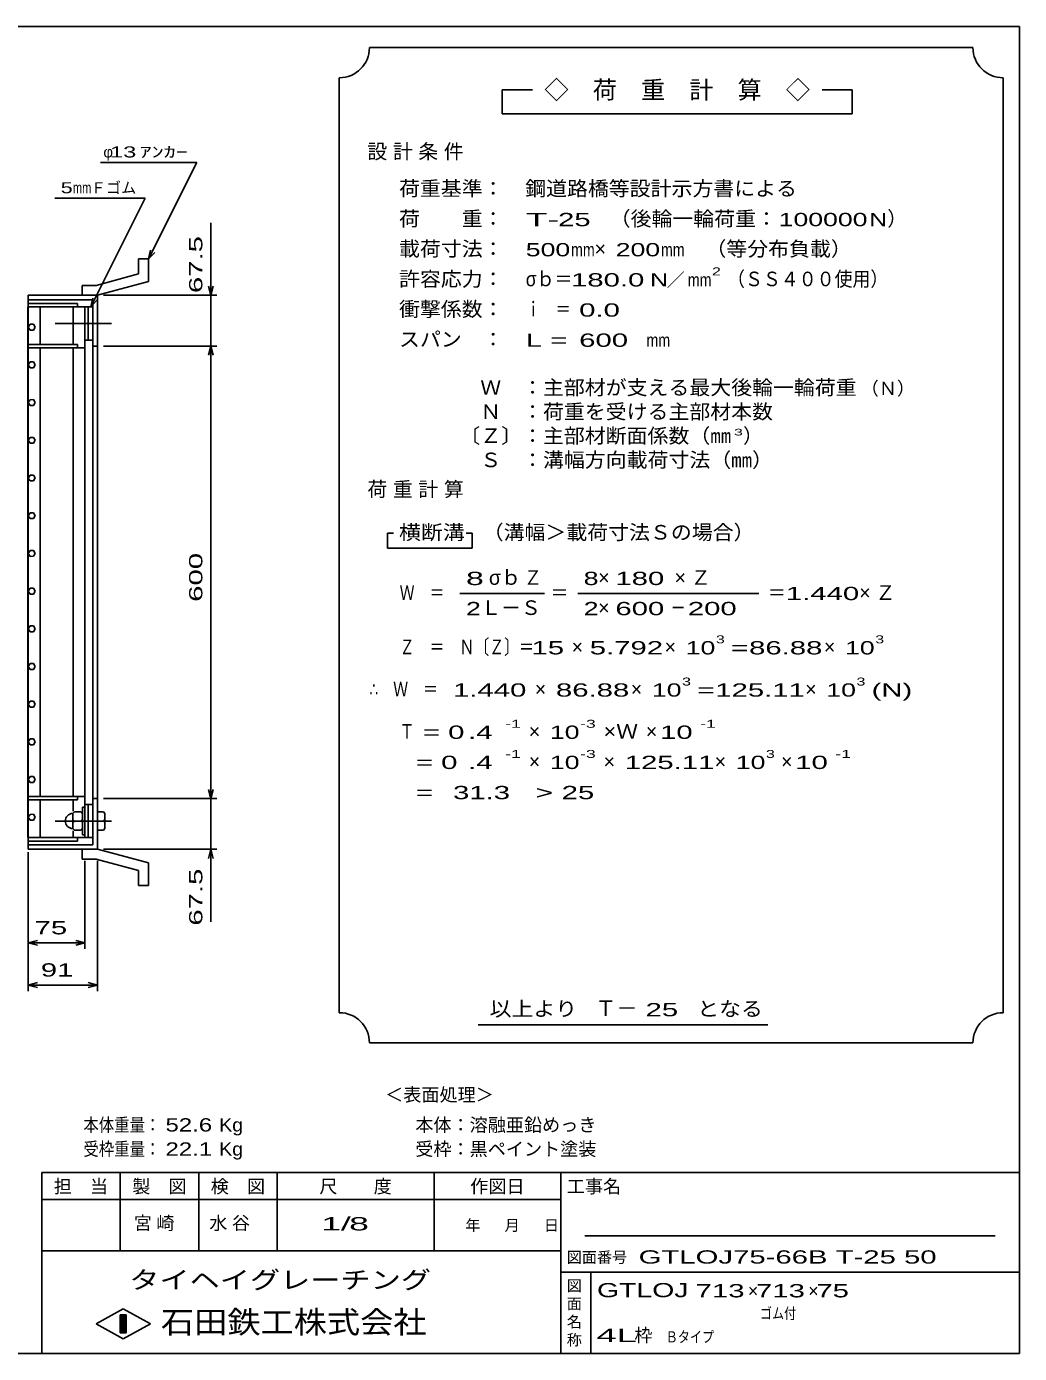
# Model space of a CAD drawing. Units: millimetres, scale not verified. Extents: x -1456 to 1385, y -1026 to 843.
# Drawn here: x 69 to 1385, y -917 to 843 of the extents above; entities that cross this region are included whole.
import ezdxf
from ezdxf.enums import TextEntityAlignment as Align

# ---------------------------------------------------------------- set-up
doc = ezdxf.new("R2010")
doc.units = ezdxf.units.MM
doc.header["$LTSCALE"] = 8
doc.linetypes.add('CHAIN', pattern=[18.5, 12, -1.5, 3.5, -1.5])
for name, color, linetype, lineweight in [('0_2', 150, 'Continuous', 25), ('16', 3, 'Continuous', 25), ('19', 6, 'Continuous', 25), ('22', 4, 'Continuous', 25), ('24', 2, 'Continuous', 25)]:
    doc.layers.add(name, color=color, linetype=linetype, lineweight=lineweight)
doc.styles.add('ベクトル', font='')
doc.styles.get('ベクトル').set_extended_font_data('ベクトル')

msp = doc.modelspace()

# ---------------------------------------------------------------- linework, layer by layer
at = {"layer": '0_2'}
for p, q in [((-1383.2, 842.8), (1384.8, 842.8)), ((1384.8, 842.8), (1384.8, -917.2)), ((1384.8, -677.2), (88.8, -677.2)), ((88.8, -677.2), (88.8, -917.2)), ((192.8, -677.2), (192.8, -781.2)), ((296.8, -781.2), (296.8, -677.2)), ((400.8, -677.2), (400.8, -781.2)), ((608.8, -781.2), (608.8, -677.2)), ((776.8, -677.2), (776.8, -917.2)), ((776.8, -713.2), (88.8, -713.2)), ((1352.8, -761.2), (808.8, -761.2)), ((88.8, -781.2), (776.8, -781.2)), ((776.8, -809.2), (1384.8, -809.2)), ((816.8, -917.2), (816.8, -809.2)), ((160.8, -878), (196.8, -858)), ((196.8, -858), (232.8, -878)), ((196.8, -898), (160.8, -878)), ((192.8, -866), (200.8, -866)), ((192.8, -890), (192.8, -866)), ((192.8, -866), (194.4, -866)), ((194.4, -866), (194.4, -890)), ((196, -890), (196, -866)), ((196, -866), (197.6, -866)), ((232.8, -878), (196.8, -898)), ((197.6, -866), (197.6, -890)), ((199.2, -890), (199.2, -866)), ((199.2, -866), (200.8, -866)), ((200.8, -866), (200.8, -890)), ((200.8, -866), (200.8, -890)), ((200.8, -890), (192.8, -890)), ((194.4, -890), (196, -890)), ((197.6, -890), (199.2, -890)), ((1384.8, -917.2), (-1383.2, -917.2))]:
    msp.add_line(p, q, dxfattribs=at)
at = {"layer": '16'}
for p, q in [((136, 475.5), (71, 475.5)), ((71, 475.5), (71, 471)), ((136, 471), (136, 475.5)), ((70.3, -233), (70.3, 471)), ((70.3, 471), (71, 471)), ((71, 471), (136, 471)), ((71, -233), (71, 471)), ((71, 471), (146, 471)), ((86.5, 421), (86.5, 471)), ((130.5, 421), (130.5, 471)), ((146, -233), (146, 471)), ((146, 471), (150.5, 471)), ((150.5, 471), (150.5, 427)), ((156.5, 471), (150.5, 471)), ((156.5, 427), (156.5, 471)), ((73.219, 447.879), (71, 443.965)), ((71, 443.965), (73.281, 440.085)), ((77.719, 447.915), (73.219, 447.879)), ((73.281, 440.085), (77.781, 440.121)), ((80, 444), (77.719, 447.915)), ((77.781, 440.121), (80, 444.035)), ((150.5, 427), (146, 427)), ((150.5, 427), (156.5, 427)), ((71, 421), (71, 416.5)), ((136, 421), (71, 421)), ((71, 416.5), (146, 416.5)), ((86.5, -178.5), (86.5, 416.5)), ((130.5, -178.5), (130.5, 416.5)), ((136, 416.5), (136, 421)), ((73.219, 397.879), (71, 393.965)), ((71, 393.965), (73.281, 390.085)), ((77.719, 397.915), (73.219, 397.879)), ((73.281, 390.085), (77.781, 390.121)), ((80, 394), (77.719, 397.915)), ((77.781, 390.121), (80, 394.035)), ((73.219, 347.879), (71, 343.965)), ((71, 343.965), (73.281, 340.085)), ((77.719, 347.915), (73.219, 347.879)), ((73.281, 340.085), (77.781, 340.121)), ((80, 344), (77.719, 347.915)), ((77.781, 340.121), (80, 344.035)), ((73.219, 297.879), (71, 293.965)), ((71, 293.965), (73.281, 290.085)), ((77.719, 297.915), (73.219, 297.879)), ((73.281, 290.085), (77.781, 290.121)), ((80, 294), (77.719, 297.915)), ((77.781, 290.121), (80, 294.035)), ((73.219, 247.879), (71, 243.965)), ((77.719, 247.915), (73.219, 247.879)), ((80, 244), (77.719, 247.915)), ((71, 243.965), (73.281, 240.085)), ((73.281, 240.085), (77.781, 240.121)), ((77.781, 240.121), (80, 244.035)), ((73.219, 197.879), (71, 193.965)), ((71, 193.965), (73.281, 190.085)), ((77.719, 197.915), (73.219, 197.879)), ((80, 194), (77.719, 197.915)), ((77.781, 190.121), (80, 194.035)), ((73.281, 190.085), (77.781, 190.121)), ((73.219, 147.879), (71, 143.965)), ((71, 143.965), (73.281, 140.085)), ((77.719, 147.915), (73.219, 147.879)), ((80, 144), (77.719, 147.915)), ((77.781, 140.121), (80, 144.035)), ((73.281, 140.085), (77.781, 140.121)), ((73.219, 97.879), (71, 93.965)), ((71, 93.965), (73.281, 90.085)), ((77.719, 97.915), (73.219, 97.879)), ((73.281, 90.085), (77.781, 90.121)), ((80, 94), (77.719, 97.915)), ((77.781, 90.121), (80, 94.035)), ((73.219, 47.879), (71, 43.965)), ((71, 43.965), (73.281, 40.085)), ((77.719, 47.915), (73.219, 47.879)), ((73.281, 40.085), (77.781, 40.121)), ((80, 44), (77.719, 47.915)), ((77.781, 40.121), (80, 44.035)), ((73.219, -2.121), (71, -6.035)), ((71, -6.035), (73.281, -9.915)), ((77.719, -2.085), (73.219, -2.121)), ((73.281, -9.915), (77.781, -9.879)), ((80, -6), (77.719, -2.085)), ((77.781, -9.879), (80, -5.965)), ((73.219, -52.121), (71, -56.035)), ((77.719, -52.085), (73.219, -52.121)), ((80, -56), (77.719, -52.085)), ((71, -56.035), (73.281, -59.915)), ((73.281, -59.915), (77.781, -59.879)), ((77.781, -59.879), (80, -55.965)), ((73.219, -102.121), (71, -106.035)), ((77.719, -102.085), (73.219, -102.121)), ((80, -106), (77.719, -102.085)), ((71, -106.035), (73.281, -109.915)), ((73.281, -109.915), (77.781, -109.879)), ((77.781, -109.879), (80, -105.965)), ((73.219, -152.121), (71, -156.035)), ((71, -156.035), (73.281, -159.915)), ((77.719, -152.085), (73.219, -152.121)), ((80, -156), (77.719, -152.085)), ((77.781, -159.879), (80, -155.965)), ((73.281, -159.915), (77.781, -159.879)), ((71, -183), (71, -178.5)), ((71, -178.5), (146, -178.5)), ((71, -183), (136, -183)), ((86.5, -233), (86.5, -183)), ((130.5, -198), (130.5, -183)), ((136, -183), (136, -178.5)), ((143, -229.5), (143, -192.5)), ((143, -192.5), (146, -192.5)), ((150.5, -189), (146, -189)), ((146, -229.5), (146, -192.5)), ((150.5, -233), (150.5, -189)), ((150.5, -189), (156.5, -189)), ((156.5, -189), (156.5, -233)), ((71, -206.035), (73.219, -202.121)), ((73.281, -209.915), (71, -206.035)), ((77.719, -202.085), (73.219, -202.121)), ((73.281, -209.915), (77.781, -209.879)), ((80, -206), (77.719, -202.085)), ((77.781, -209.879), (80, -205.965)), ((132, -199), (130, -201)), ((130, -221), (130, -201)), ((132, -211), (130, -209)), ((132, -211), (130, -213)), ((132, -199), (141, -199)), ((132, -211), (141, -211)), ((143, -201), (141, -199)), ((141, -211), (143, -209)), ((143, -213), (141, -211)), ((130, -221), (132, -223)), ((130.5, -233), (130.5, -224)), ((132, -223), (141, -223)), ((141, -223), (143, -221)), ((70.3, -233), (71, -233)), ((71, -233), (136, -233)), ((71, -237.5), (71, -233)), ((71, -233), (146, -233)), ((136, -237.5), (71, -237.5)), ((136, -233), (136, -237.5)), ((143, -229.5), (146, -229.5)), ((146, -233), (150.5, -233)), ((156.5, -233), (150.5, -233))]:
    msp.add_line(p, q, dxfattribs=at)
at = {"layer": '16', "linetype": 'CHAIN'}
for p, q in [((106.4, 449), (181.4, 449)), ((106.4, -211), (181.4, -211))]:
    msp.add_line(p, q, dxfattribs=at)
at = {"layer": '16'}
msp.add_arc((130, -211), 10, 90, 270, dxfattribs=at)
at = {"layer": '19'}
for p, q in [((217.11, 534.62), (230.11, 534.62)), ((217.11, 514.6), (217.11, 534.62)), ((230.11, 504.62), (230.11, 534.62)), ((217.11, 514.6), (160.78, 499.51)), ((142.49, 499.51), (160.78, 499.51)), ((142.49, 486.51), (142.49, 499.51)), ((162.5, 486.5), (230.11, 504.62)), ((71, 475.5), (71, 486.5)), ((71, 486.5), (162.5, 486.5)), ((156.5, 480.5), (71, 480.5)), ((142.5, 486.5), (162.5, 486.5)), ((156.5, -242.5), (156.5, 480.5)), ((162.5, 486.5), (162.5, -248.5)), ((162.5, 419), (156.5, 419)), ((162.5, -181), (156.5, -181)), ((170.5, -199), (162.5, -199)), ((162.5, -199), (162.5, -223)), ((162.5, -211), (170.5, -211)), ((172.5, -201), (170.5, -199)), ((172.5, -209), (170.5, -211)), ((170.5, -211), (172.5, -213)), ((172.5, -221), (172.5, -201)), ((162.5, -223), (170.5, -223)), ((170.5, -223), (172.5, -221)), ((71, -248.5), (71, -237.5)), ((71, -242.5), (156.5, -242.5)), ((162.5, -248.5), (71, -248.5)), ((142.49, -261.51), (142.49, -248.51)), ((142.49, -261.51), (160.78, -261.51)), ((142.5, -248.5), (162.5, -248.5)), ((217.11, -276.6), (160.78, -261.51)), ((230.11, -266.62), (162.5, -248.5)), ((217.11, -296.62), (217.11, -276.6)), ((230.11, -296.62), (230.11, -266.62)), ((217.11, -296.62), (230.11, -296.62))]:
    msp.add_line(p, q, dxfattribs=at)
at = {"layer": '22'}
for p, q in [((166.5, 662.5), (294.5, 662.5)), ((230.5, 534.5), (294.5, 662.5)), ((106, 615), (226, 615)), ((154, 471), (226, 615)), ((312.9, 486.5), (312.9, 582.5)), ((230.5, 534.5), (232.9, 546.18)), ((230.5, 534.5), (238.5, 543.3)), ((312.9, 486.5), (309.7, 498.5)), ((312.9, 486.5), (316.1, 498.5)), ((154, 471), (156.4, 482.68)), ((154, 471), (162, 479.8)), ((170.5, 486.5), (320.9, 486.5)), ((312.9, 419), (312.9, 486.5)), ((170.5, 419), (320.9, 419)), ((309.7, 407), (312.9, 419)), ((316.1, 407), (312.9, 419)), ((312.9, -181), (312.9, 419)), ((312.9, -181), (309.7, -169)), ((312.9, -181), (316.1, -169)), ((170.5, -181), (320.9, -181)), ((312.9, -248.5), (312.9, -181)), ((71, -380.5), (71, -252.5)), ((71, -436.5), (71, -252.5)), ((146, -380.5), (146, -263.9)), ((162.5, -436.5), (162.5, -263.9)), ((170.5, -248.5), (320.9, -248.5)), ((309.7, -260.5), (312.9, -248.5)), ((316.1, -260.5), (312.9, -248.5)), ((312.9, -344.5), (312.9, -248.5)), ((71, -372.5), (83, -369.3)), ((146, -372.5), (134, -369.3)), ((83, -375.7), (71, -372.5)), ((71, -372.5), (146, -372.5)), ((134, -375.7), (146, -372.5)), ((71, -428.5), (83, -425.3)), ((83, -431.7), (71, -428.5)), ((71, -428.5), (162.5, -428.5)), ((162.5, -428.5), (150.5, -425.3)), ((150.5, -431.7), (162.5, -428.5))]:
    msp.add_line(p, q, dxfattribs=at)
at = {"layer": '24', "color": 4}
for p, q in [((1323.2, 814.8), (523.2, 814.8)), ((483.2, 774.8), (483.2, -465.2)), ((1363.2, -465.2), (1363.2, 774.8)), ((739.2, 758.8), (699.2, 758.8)), ((699.2, 758.8), (699.2, 726.8)), ((1163.2, 758.8), (1123.2, 758.8)), ((1163.2, 726.8), (1163.2, 758.8)), ((699.2, 726.8), (1163.2, 726.8)), ((555.2, 170.8), (547.2, 170.8)), ((547.2, 170.8), (547.2, 150.8)), ((659.2, 170.8), (651.2, 170.8)), ((659.2, 150.8), (659.2, 170.8)), ((547.2, 150.8), (659.2, 150.8)), ((643.2, 90.8), (755.2, 90.8)), ((799.2, 90.8), (1039.2, 90.8)), ((667.2, -481.2), (1051.2, -481.2)), ((523.2, -505.2), (1323.2, -505.2))]:
    msp.add_line(p, q, dxfattribs=at)
for centre, start, end in [((483.2, 814.8), 270, 0), ((1363.2, 814.8), 180, 270), ((483.2, -505.2), 0, 90), ((1363.2, -505.2), 90, 180)]:
    msp.add_arc(centre, 40, start, end, dxfattribs=at)

# ---------------------------------------------------------------- texts
at = {"layer": '0_2', "style": 'ベクトル'}
for s, height, p in [('担\u3000当', 17.6, (104.8, -695.6)), ('製\u3000図', 17.6, (208.8, -695.6)), ('検\u3000図', 17.6, (312.8, -695.6)), ('尺\u3000\u3000度', 17.6, (456.8, -695.6)), ('作図日', 17.6, (656.8, -695.6)), ('工事名', 17.6, (784.8, -695.6)), ('年', 14.66, (650.4, -747.2)), ('月', 14.66, (702.4, -747.2)), ('日', 14.66, (754.4, -747.2)), ('図面番号', 14.66, (784.8, -789.6)), ('図', 14.66, (784.8, -827.2)), ('面', 14.66, (784.8, -851.2)), ('名', 14.66, (784.8, -875.2)), ('称', 14.66, (784.8, -899.2))]:
    msp.add_text(s, height=height, dxfattribs=at).set_placement(p, align=Align.MIDDLE_LEFT)
at = {"layer": '0_2', "color": 222, "style": 'ベクトル'}
for s, height, width, p in [('タイヘイグレーチング', 23.46, 1.25, (204.8, -819.6)), ('石田鉄工株式会社', 29.33, 1.1, (246.8, -875.6))]:
    msp.add_text(s, height=height, dxfattribs=dict(at, width=width)).set_placement(p, align=Align.MIDDLE_LEFT)
at = {"layer": '22', "color": 2, "style": 'ベクトル'}
for s, height, p in [('φ', 14.66, (170.5, 676.5)), ('Ｆゴム', 14.66, (154, 629)), ('＜表面処理＞', 17.6, (544, -574)), ('本体：', 17.6, (584, -614)), ('溶融亜鉛めっき', 17.6, (656, -614)), ('受枠：', 17.6, (584, -646)), ('黒ペイント塗装', 17.6, (656, -646)), ('×', 17.6, (1024.8, -834)), ('×', 17.6, (1104.8, -834)), ('枠', 17.6, (874.4, -893.2))]:
    msp.add_text(s, height=height, dxfattribs=at).set_placement(p, align=Align.MIDDLE_LEFT)
for s, height, width, p in [(' 13 ', 14.66, 1.6, (170.5, 676.5)), ('ｱﾝｶｰ', 14.66, 1.6, (218.5, 676.5)), ('5', 14.66, 1.45, (114, 629)), ('mm', 14.66, 0.75, (130, 629)), (' 75 ', 17.6, 1.65, (68.5, -352.5)), (' 91 ', 17.6, 1.65, (76.75, -408.5)), ('本体重量：', 17.6, 0.85, (144, -614)), (' 52.6', 17.6, 1.35, (244, -614)), ('Kg', 17.6, 1.1, (324, -614)), ('受枠重量：', 17.6, 0.85, (144, -646)), (' 22.1', 17.6, 1.35, (244, -646)), ('Kg', 17.6, 1.1, (324, -646)), ('1/', 17.6, 2, (459.2, -745.2)), (' 8 ', 17.6, 2, (483.2, -745.2)), ('GTLOJ75-66B T-25 50                 ', 17.6, 1.65, (880, -789.2)), ('GTLOJ', 18.77, 1.5, (824.8, -833.2)), (' 713 ', 17.6, 1.65, (944.8, -834)), (' 713 ', 17.6, 1.65, (1024.8, -834)), (' 75 ', 17.6, 1.65, (1104.8, -834)), ('ゴム付', 14.66, 0.8, (1040.8, -864)), ('4L', 17.6, 2.05, (824, -893.2)), ('Ｂタイプ', 14.66, 0.8, (916, -895.2))]:
    msp.add_text(s, height=height, dxfattribs=dict(at, width=width)).set_placement(p, align=Align.MIDDLE_LEFT)
at = {"layer": '22', "color": 2, "style": 'ベクトル', "width": 1.65}
for s, p in [(' 67.5 ', (292.9, 478.5)), (' 600 ', (292.9, 69)), (' 67.5 ', (292.9, -360.5))]:
    msp.add_text(s, height=17.6, rotation=90, dxfattribs=at).set_placement(p, align=Align.MIDDLE_LEFT)
at = {"layer": '22', "color": 2, "char_height": 17.6, "attachment_point": 4, "style": 'ベクトル'}
for s, insert in [('\\T1.25;宮崎\u3000', (210.8, -745.2)), ('\\T1.25;水谷\u3000', (310.8, -745.2))]:
    msp.add_mtext(s, dxfattribs=dict(at, insert=insert))
at = {"layer": '24', "style": 'ベクトル'}
for s, height, p in [('◇\u3000荷\u3000重\u3000計\u3000算\u3000◇', 23.46, (755.2, 758.8)), ('）', 19.35, (1209.6, 588)), ('×', 19.35, (821.6, 548)), ('／', 17.6, (917.2, 506.8)), ('（Ｎ）', 17.6, (1174.4, 362.8)), ('）', 19.35, (1018.4, 300)), ('σｂ', 19.35, (681.6, 112)), ('×', 19.35, (826.4, 112)), ('Ｌ－Ｓ', 19.35, (671.2, 72)), ('×', 19.35, (826.4, 72)), ('×', 19.35, (791.2, 20)), ('×', 19.35, (914.4, 20)), ('×', 19.35, (1125.6, 20)), ('×', 19.35, (742.4, -36)), ('×', 19.35, (869.6, -36)), ('×', 19.35, (1100.8, -36)), ('×', 19.35, (734.4, -92)), ('×', 19.35, (889.6, -92)), ('×', 19.35, (734.4, -132)), ('×', 19.35, (833.6, -132)), ('×', 19.35, (980.8, -132)), ('×', 19.35, (1068.8, -132)), ('Ｔ－', 20.53, (822.4, -459.2))]:
    msp.add_text(s, height=height, dxfattribs=at).set_placement(p, align=Align.MIDDLE_LEFT)
for s, height, width, p in [('荷重基準：\u3000', 19.35, 1.05, (562.4, 628)), ('鋼道路橋等設計示方書による', 19.35, 1.05, (729.6, 628)), ('荷\u3000\u3000重：\u3000', 19.35, 1.05, (562.4, 588)), ('（後輪一輪荷重：', 19.35, 1.05, (841.6, 588)), ('T-', 17.6, 2, (730.4, 586.8)), (' 25 ', 17.6, 1.65, (762.4, 586.8)), ('100000', 17.6, 1.5, (1065.6, 586.8)), ('N', 17.6, 1.4, (1185.6, 586.8)), ('載荷寸法：\u3000', 19.35, 1.05, (562.4, 548)), ('500', 17.6, 1.5, (730.4, 546.8)), ('mm', 17.6, 0.8, (790.4, 546.8)), ('200', 17.6, 1.5, (849.6, 546.8)), ('mm', 17.6, 0.8, (909.6, 546.8)), ('\u3000（等分布負載）', 19.35, 1.05, (940.8, 548)), ('許容応力：\u3000', 19.35, 1.05, (562.4, 508)), ('σｂ＝', 19.35, 0.9, (730.4, 508)), ('180.0', 17.6, 1.65, (790.4, 506.8)), ('N', 17.6, 1.4, (895.2, 506.8)), ('mm', 17.6, 0.8, (945.2, 506.8)), ('2', 10.56, 1.5, (977.2, 518)), ('（ＳＳ４００使用）', 19.35, 0.9, (997.2, 508)), ('衝撃係数：\u3000', 19.35, 1.05, (562.4, 468)), ('ｉ\u3000＝', 19.35, 0.75, (730.4, 468)), (' 0.0', 17.6, 1.65, (790.4, 466.8)), ('スパン\u3000：\u3000', 19.35, 1.05, (562.4, 428)), ('L =', 17.6, 1.65, (730.4, 426.8)), (' 600 ', 17.6, 1.65, (790.4, 426.8)), ('mm', 17.6, 0.8, (890.4, 426.8)), ('\u3000Ｗ\u3000：主部材が支える最大後輪一輪荷重', 19.35, 1.05, (642.4, 364)), ('\u3000Ｎ\u3000：荷重を受ける主部材本数', 19.35, 1.05, (642.4, 332)), ('〔Ｚ〕：主部材断面係数（㎜', 19.35, 1.05, (642.4, 300)), ('3', 8.798, 1.8, (1006.4, 304.8)), ('\u3000Ｓ\u3000：溝幅方向載荷寸法（㎜）', 19.35, 1.05, (642.4, 268)), ('横断溝', 19.35, 1.1, (562.4, 172)), ('\u3000（溝幅＞載荷寸法Ｓの場合）', 19.35, 1.05, (645.6, 172)), ('8', 17.6, 1.8, (651.2, 110.8)), ('Ｚ', 19.35, 0.9, (728, 112)), ('8', 17.6, 1.5, (807.2, 110.8)), (' 180 ', 17.6, 1.65, (838.4, 110.8)), ('Ｗ\u3000＝', 19.35, 0.75, (563.2, 92)), ('＝', 19.35, 0.9, (763.2, 92)), ('＝', 19.35, 0.9, (1051.2, 92)), ('1.440', 17.6, 1.65, (1075.2, 90.8)), ('2', 17.6, 1.5, (651.2, 70.8)), ('2', 17.6, 1.5, (807.2, 70.8)), (' 600 ', 17.6, 1.65, (838.4, 70.8)), ('－', 19.35, 0.75, (922.4, 72)), (' 200 ', 17.6, 1.65, (934.4, 70.8)), ('3', 10.56, 1.5, (982.4, 30)), ('3', 10.56, 1.5, (1193.6, 30)), ('Ｚ\u3000＝\u3000Ｎ〔Ｚ〕＝', 19.35, 0.75, (563.2, 20)), (' 15 ', 17.6, 1.65, (727.2, 18.8)), ('5.792', 17.6, 1.65, (815.2, 18.8)), ('10', 17.6, 1.5, (942.4, 18.8)), ('=', 17.6, 1.7, (1002.4, 18.8)), ('86.88', 17.6, 1.65, (1026.4, 18.8)), ('10', 17.6, 1.5, (1153.6, 18.8)), ('∴\u3000Ｗ\u3000＝', 19.35, 0.75, (523.2, -36)), (' 1.440', 17.6, 1.65, (623.2, -37.2)), ('86.88', 17.6, 1.65, (770.4, -37.2)), ('10', 17.6, 1.5, (897.6, -37.2)), ('3', 10.56, 1.5, (937.6, -26)), ('=', 17.6, 1.7, (957.6, -37.2)), ('125.11', 17.6, 1.65, (981.6, -37.2)), ('10', 17.6, 1.5, (1128.8, -37.2)), ('3', 10.56, 1.5, (1168.8, -26)), ('(N)', 17.6, 1.65, (1188.8, -37.2)), ('Ｔ', 19.35, 0.75, (563.2, -92)), (' = 0', 17.6, 1.65, (583.2, -93.2)), (' .4 ', 17.6, 1.65, (643.2, -93.2)), ('-1', 10.56, 1.65, (703.2, -82)), ('10', 17.6, 1.5, (762.4, -93.2)), ('-3', 10.56, 1.65, (802.4, -82)), ('×Ｗ', 19.35, 1.1, (833.6, -92)), (' 10 ', 17.6, 1.65, (897.6, -93.2)), ('-1', 10.56, 1.65, (961.6, -82)), ('-1', 10.56, 1.65, (703.2, -122)), ('-3', 10.56, 1.65, (802.4, -122)), ('3', 10.56, 1.5, (1048.8, -122)), ('-1', 10.56, 1.65, (1140.8, -122)), ('  = 0', 17.6, 1.65, (563.2, -133.2)), (' .4 ', 17.6, 1.65, (643.2, -133.2)), ('10', 17.6, 1.5, (762.4, -133.2)), ('125.11', 17.6, 1.65, (861.6, -133.2)), ('10', 17.6, 1.5, (1008.8, -133.2)), (' 10 ', 17.6, 1.65, (1076.8, -133.2)), ('  =', 17.6, 1.65, (563.2, -173.2)), (' 31.3', 17.6, 1.65, (623.2, -173.2)), ('>', 17.6, 1.7, (743.2, -173.2)), (' 25 ', 17.6, 1.65, (767.2, -173.2)), ('以上より\u3000', 19.35, 1.1, (682.4, -460)), (' 25 ', 17.6, 1.65, (878.4, -461.2)), ('となる', 19.35, 1.1, (957.6, -460))]:
    msp.add_text(s, height=height, dxfattribs=dict(at, width=width)).set_placement(p, align=Align.MIDDLE_LEFT)
at = {"layer": '24', "char_height": 19.35, "attachment_point": 4, "style": 'ベクトル'}
for s, insert in [('\\T1.28;設計条件', (520.4, 676)), ('\\T1.28;荷重計算', (520.4, 228)), ('\\T1.42;×Ｚ', (927.6, 112)), ('\\T1.42;×Ｚ', (1172.4, 92))]:
    msp.add_mtext(s, dxfattribs=dict(at, insert=insert))

doc.saveas('drawing.dxf')
